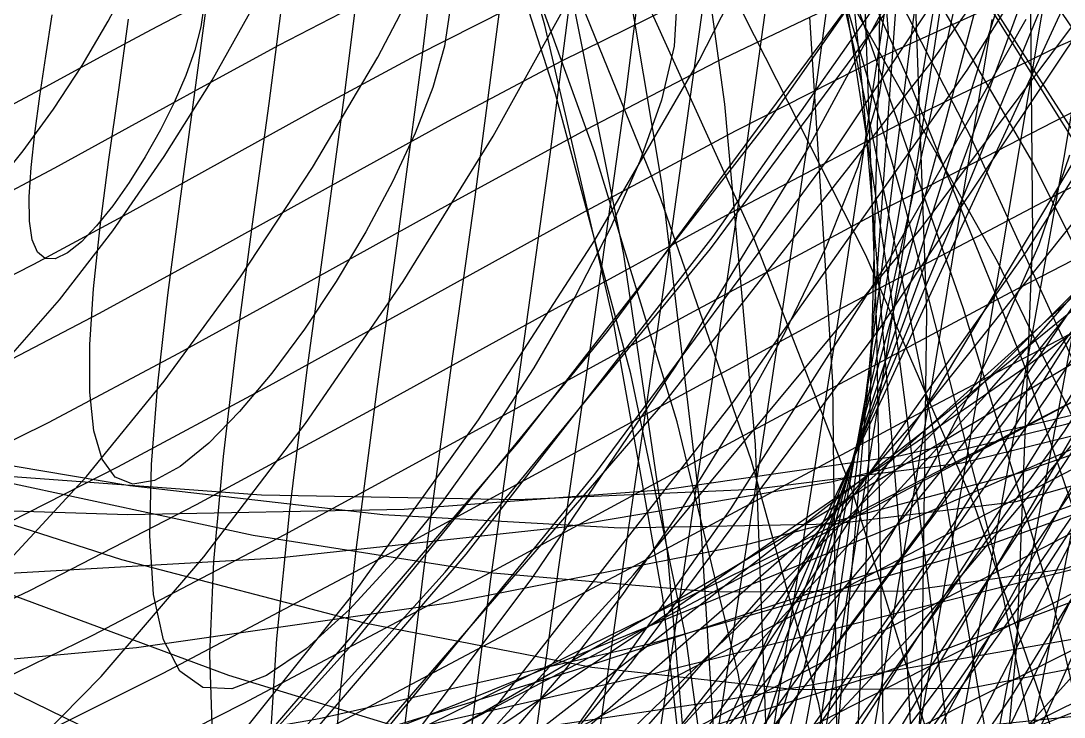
# Model space of a CAD drawing. Header units: metres. Extents: x 6 to 209, y 2 to 206.
# Drawn here: x 106.15 to 125.48, y 91.41 to 104.3 of the extents above; entities that cross this region are included whole.
import ezdxf

# ---------------------------------------------------------------- set-up
doc = ezdxf.new("R2010")
doc.units = ezdxf.units.M

msp = doc.modelspace()

# ---------------------------------------------------------------- linework, layer by layer
for points in [[(78.5652, 108.1261), (79.3989, 99.3213), (80.6481, 90.6566), (82.277, 82.4402), (84.2469, 74.9662), (86.5175, 68.5035), (89.0478, 63.2869), (91.7975, 59.5082), (94.7282, 57.3095), (97.8037, 56.778), (100.9914, 57.943), (104.2625, 60.7747), (107.5924, 65.1849), (110.9609, 71.0302), (114.3518, 78.1169), (117.7532, 86.2078), (121.1565, 95.0303), (124.5558, 104.2861), (127.9473, 113.6615)], [(72.1762, 111.861), (75.0345, 103.9437), (78.4549, 95.8392), (82.308, 87.8313), (86.4587, 80.2047), (90.7714, 73.2347), (95.1141, 67.1776), (99.363, 62.2614), (103.4071, 58.6779), (107.1513, 56.5756), (110.5194, 56.0543), (113.4566, 57.1617), (115.9307, 59.891), (117.9328, 64.1817), (119.4765, 69.9209), (120.5972, 76.947), (121.3499, 85.0556), (121.8065, 94.0062), (122.052, 103.5302), (122.1811, 113.3401)], [(73.1963, 113.1971), (74.8404, 104.1362), (76.9798, 94.9649), (79.5367, 86.0078), (82.4294, 77.5849), (85.5753, 69.9996), (88.8934, 63.5286), (92.3074, 58.4118), (95.7474, 54.8435), (99.1527, 52.9657), (102.473, 52.8629), (105.6695, 54.5589), (108.7161, 58.0159), (111.5993, 63.1355), (114.3179, 69.7623), (116.8825, 77.6887), (119.3136, 86.6627), (121.6407, 96.396), (123.8996, 106.5743)], [(71.7868, 112.8264), (74.0935, 104.1262), (76.9333, 95.266), (80.2002, 86.5582), (83.7835, 78.3134), (87.5722, 70.8292), (91.458, 64.3796), (95.3397, 59.2057), (99.126, 55.5067), (102.7384, 53.4326), (106.1139, 53.0794), (109.2061, 54.4847), (111.987, 57.6272), (114.4463, 62.4263), (116.5922, 68.7452), (118.4493, 76.3958), (120.0574, 85.1443), (121.4692, 94.7201), (122.7473, 104.8243)], [(76.2807, 112.884), (77.2298, 103.9204), (78.6319, 94.9083), (80.439, 86.1677), (82.5993, 78.0105), (85.0595, 70.7301), (87.7659, 64.5903), (90.6666, 59.8168), (93.7126, 56.588), (96.8594, 55.0297), (100.0678, 55.2098), (103.3049, 57.1359), (106.5448, 60.7553), (109.7682, 65.9561), (112.963, 72.5716), (116.1233, 80.3856), (119.2491, 89.1402), (122.3451, 98.5446), (125.4198, 108.2851)], [(75.1361, 108.622), (76.6764, 99.4732), (78.6603, 90.4065), (81.0228, 81.7443), (83.6961, 73.7972), (86.6128, 66.8527), (89.7069, 61.165), (92.9167, 56.9459), (96.1863, 54.3575), (99.467, 53.5059), (102.7187, 54.4375), (105.9109, 57.1375), (109.0223, 61.5299), (112.0419, 67.48), (114.9676, 74.7994), (117.806, 83.2522), (120.571, 92.5632), (123.2823, 102.4272), (125.9638, 112.5201)], [(90.457, 112.1446), (89.2762, 103.9016), (88.2634, 95.9811), (87.5354, 88.6064), (87.1965, 81.9825), (87.335, 76.2894), (88.0189, 71.676), (89.2929, 68.2555), (91.1766, 66.1021), (93.6628, 65.248), (96.7175, 65.6837), (100.2808, 67.3578), (104.2682, 70.1799), (108.5738, 74.0236), (113.0734, 78.7313), (117.6288, 84.1204), (122.0925, 89.9894), (126.3129, 96.1253), (130.1395, 102.3114), (133.4286, 108.3348)], [(154.1801, 48.7767), (148.2046, 42.2648), (142.3814, 36.6945), (136.8891, 32.2865), (131.8863, 29.2278), (127.5054, 27.6645), (123.8491, 27.6962), (120.9863, 29.3722), (118.9509, 32.689), (117.7405, 37.5901), (117.3174, 43.967), (117.6104, 51.6629), (118.5181, 60.4772), (119.9131, 70.172), (121.6475, 80.4798), (123.5591, 91.1125), (125.4774, 101.7704), (127.2312, 112.1527)], [(74.0183, 111.8718), (69.0396, 103.9035), (64.8927, 96.28), (61.754, 89.252), (59.7738, 83.0427), (59.071, 77.8395), (59.7286, 73.7879), (61.7897, 70.9865), (65.2556, 69.484), (70.0851, 69.2774), (76.1951, 70.313), (83.4625, 72.4883), (91.7281, 75.6565), (100.801, 79.6321), (110.4645, 84.1977), (120.4828, 89.1132), (130.6086, 94.1239), (140.5905, 98.9712), (150.1812, 103.4018), (159.1453, 107.1777)], [(74.1197, 110.5187), (77.3609, 103.6914), (81.1808, 96.6766), (85.4341, 89.7174), (89.9687, 83.0601), (94.6309, 76.9446), (99.2708, 71.5965), (103.7476, 67.2189), (107.9343, 63.9849), (111.7217, 62.0318), (115.0223, 61.4557), (117.7727, 62.3083), (119.9354, 64.5946), (121.4999, 68.2729), (122.482, 73.2554), (122.9231, 79.4117), (122.8876, 86.5727), (122.4605, 94.5363), (121.7431, 103.0743), (120.8489, 111.9399)], [(80.5652, 111.9426), (80.8629, 103.4777), (81.5719, 95.0277), (82.6719, 86.8929), (84.1388, 79.3631), (85.9458, 72.708), (88.0639, 67.167), (90.4626, 62.9412), (93.1109, 60.186), (95.9776, 59.0054), (99.0322, 59.4482), (102.2456, 61.5066), (105.5899, 65.1158), (109.0392, 70.1566), (112.5696, 76.4594), (116.1591, 83.81), (119.7877, 91.9571), (123.4371, 100.6213), (127.0904, 109.5047)], [(84.0317, 111.5517), (82.6018, 103.4831), (81.4389, 95.8685), (80.6622, 88.9183), (80.3754, 82.8207), (80.6617, 77.7362), (81.5811, 73.792), (83.1667, 71.078), (85.4239, 69.6442), (88.3286, 69.499), (91.8287, 70.6097), (95.8445, 72.9036), (100.2717, 76.271), (104.9845, 80.5693), (109.8402, 85.6283), (114.6832, 91.2562), (119.3513, 97.2469), (123.6806, 103.3867), (127.512, 109.4627)], [(81.407, 111.3621), (79.6329, 103.2642), (78.2038, 95.7034), (77.2463, 88.8827), (76.8676, 82.9805), (77.1516, 78.1453), (78.1545, 74.4908), (79.9031, 72.0923), (82.3928, 70.9847), (85.5875, 71.1617), (89.4205, 72.5763), (93.7962, 75.143), (98.5935, 78.741), (103.6697, 83.2189), (108.8651, 88.4001), (114.0091, 94.0894), (118.9253, 100.0799), (123.4384, 106.1604)], [(77.0688, 109.0764), (80.5035, 103.4838), (84.5204, 97.7292), (88.9667, 92.0091), (93.6812, 86.5239), (98.5004, 81.471), (103.2637, 77.037), (107.8196, 73.3919), (112.0302, 70.6826), (115.7765, 69.0274), (118.962, 68.5124), (121.5156, 69.1875), (123.3943, 71.0649), (124.5838, 74.1184), (125.0986, 78.2839), (124.9813, 83.4618), (124.3001, 89.5195), (123.1461, 96.2965), (121.6295, 103.6091), (119.8746, 111.2567)], [(80.6159, 111.1696), (78.25, 102.0024), (76.3027, 93.4399), (74.9262, 85.7079), (74.2499, 79.0048), (74.3745, 73.4957), (75.368, 69.3066), (77.2631, 66.5211), (80.0548, 65.178), (83.7007, 65.2701), (88.1217, 66.7453), (93.2048, 69.5089), (98.8062, 73.4272), (104.7567, 78.3325), (110.8671, 84.0298), (116.935, 90.3033), (122.7516, 96.9244), (128.1095, 103.6599), (132.8095, 110.2803)], [(73.188, 108.6633), (75.4413, 99.617), (78.1641, 90.5934), (81.2618, 81.9128), (84.6369, 73.8867), (88.1932, 66.8064), (91.8384, 60.9329), (95.4874, 56.4874), (99.0647, 53.6433), (102.5072, 52.5205), (105.7651, 53.1802), (108.8039, 55.6232), (111.6043, 59.7897), (114.1626, 65.5605), (116.4897, 72.7622), (118.6102, 81.1719), (120.5604, 90.5257), (122.3859, 100.5275), (124.1395, 110.8588)], [(88.123, 110.6395), (86.8485, 102.1046), (85.795, 93.9781), (85.0832, 86.4878), (84.82, 79.8404), (85.0932, 74.2147), (85.9684, 69.7557), (87.4857, 66.57), (89.6576, 64.7223), (92.4681, 64.2339), (95.8728, 65.082), (99.7999, 67.2009), (104.1523, 70.4849), (108.8108, 74.7922), (113.6381, 79.9498), (118.483, 85.7603), (123.1862, 92.0091), (127.5854, 98.4713), (131.5211, 104.9205)], [(79.2293, 107.0784), (76.4344, 97.125), (74.1881, 87.9176), (72.6592, 79.6941), (71.9878, 72.6601), (72.2794, 66.9829), (73.6005, 62.7861), (75.9755, 60.1457), (79.3856, 59.0885), (83.7688, 59.5913), (89.0214, 61.5829), (95.0019, 64.9464), (101.5349, 69.5244), (108.4179, 75.1246), (115.4275, 81.5269), (122.3277, 88.4915), (128.8779, 95.7674), (134.8415, 103.1014), (139.9944, 110.247)], [(82.5297, 110.2223), (81.0661, 102.4307), (79.9151, 95.1547), (79.1925, 88.5926), (78.9966, 82.9191), (79.4041, 78.28), (80.4669, 74.7871), (82.2094, 72.515), (84.6274, 71.4986), (87.6876, 71.7327), (91.3282, 73.1721), (95.4609, 75.7336), (99.9736, 79.2994), (104.7341, 83.7216), (109.5943, 88.8271), (114.3957, 94.4243), (118.9745, 100.31), (123.1675, 106.2763)], [(93.7158, 110.2251), (92.8205, 103.409), (92.0622, 96.872), (91.5347, 90.7987), (91.3217, 85.3574), (91.4933, 80.6956), (92.103, 76.9342), (93.1857, 74.1643), (94.7554, 72.4443), (96.8047, 71.7979), (99.3049, 72.2141), (102.2059, 73.6476), (105.4387, 76.0209), (108.917, 79.2275), (112.54, 83.1354), (116.1963, 87.5926), (119.7675, 92.4321), (123.1322, 97.4782), (126.1703, 102.5527), (128.7677, 107.4812)], [(153.9663, 62.4371), (148.6979, 58.0851), (142.9597, 53.8273), (136.9584, 49.8085), (130.9051, 46.1722), (125.0075, 43.0555), (119.463, 40.5842), (114.4517, 38.8684), (110.1299, 37.9981), (106.625, 38.0399), (104.0313, 39.0344), (102.4066, 40.9945), (101.7708, 43.9044), (102.1053, 47.7198), (103.3542, 52.3688), (105.4263, 57.7544), (108.1992, 63.7569), (111.5238, 70.2375), (115.23, 77.043), (119.1333, 84.0104), (123.0418, 90.9716), (126.7633, 97.7593), (130.1129, 104.2118), (132.9196, 110.178)], [(154.6307, 35.4095), (147.7194, 28.7133), (141.146, 23.2763), (135.1047, 19.3238), (129.761, 17.0366), (125.2464, 16.5445), (121.6538, 17.9205), (119.0353, 21.1783), (117.4004, 26.271), (116.7167, 33.092), (116.9116, 41.4783), (117.8756, 51.2151), (119.4671, 62.0432), (121.5186, 73.6669), (123.843, 85.7638), (126.2418, 97.9956), (128.5128, 110.0191)], [(91.1139, 108.8332), (90.0593, 101.0309), (89.2023, 93.6139), (88.65, 86.7907), (88.4963, 80.7498), (88.8186, 75.6532), (89.6736, 71.6319), (91.0955, 68.781), (93.0939, 67.1571), (95.6528, 66.7769), (98.7313, 67.6167), (102.264, 69.6135), (106.1635, 72.6681), (110.3226, 76.6485), (114.6188, 81.3946), (118.9176, 86.7248), (123.0775, 92.4418), (126.9549, 98.34), (130.4093, 104.2129), (133.3081, 109.8603)], [(79.7871, 105.8013), (78.0786, 97.7707), (76.8259, 90.4371), (76.1496, 83.9932), (76.1465, 78.6025), (76.8861, 74.3939), (78.4071, 71.4583), (80.716, 69.8454), (83.7858, 69.5626), (87.557, 70.5752), (91.9391, 72.808), (96.8135, 76.1484), (102.0374, 80.4507), (107.4486, 85.5415), (112.8713, 91.2258), (118.1217, 97.2945), (123.0151, 103.5315), (127.372, 109.7213)], [(77.2201, 108.0552), (81.5006, 103.6949), (85.8605, 99.1412), (90.2171, 94.5778), (94.4878, 90.189), (98.5929, 86.1526), (102.4577, 82.6341), (106.014, 79.7798), (109.2025, 77.7122), (111.974, 76.5248), (114.2905, 76.2791), (116.126, 77.0018), (117.4671, 78.6841), (118.3127, 81.2813), (118.6735, 84.7149), (118.5717, 88.8748), (118.0395, 93.6229), (117.1175, 98.7985), (115.8536, 104.2234), (114.3007, 109.7084)], [(86.3586, 105.5991), (85.1662, 97.2746), (84.2808, 89.5109), (83.8165, 82.5234), (83.8694, 76.5018), (84.5146, 71.6038), (85.8018, 67.9502), (87.754, 65.6208), (90.365, 64.6525), (93.5999, 65.0379), (97.3954, 66.726), (101.6618, 69.6246), (106.2857, 73.6036), (111.1335, 78.5001), (116.0564, 84.124), (120.8948, 90.265), (125.4845, 96.7004), (129.6619, 103.2029), (133.2702, 109.5484)], [(151.9575, 91.5094), (149.6842, 87.0127), (146.9638, 82.3311), (143.9016, 77.6228), (140.6095, 73.0516), (137.2024, 68.781), (133.7937, 64.9685), (130.4918, 61.7601), (127.3958, 59.2845), (124.5926, 57.6489), (122.1536, 56.935), (120.1325, 57.1954), (118.5637, 58.4516), (117.461, 60.693), (116.8179, 63.8772), (116.6077, 67.9302), (116.7854, 72.7496), (117.2888, 78.2071), (118.0422, 84.153), (118.9588, 90.4209), (119.9444, 96.8333), (120.9017, 103.2072), (121.7338, 109.3605)], [(72.9883, 108.2695), (75.8778, 99.7881), (79.2579, 91.2792), (83.0071, 83.044), (87.0008, 75.3776), (91.1163, 68.559), (95.2361, 62.8409), (99.2525, 58.4409), (103.071, 55.5336), (106.6128, 54.2443), (109.8177, 54.6443), (112.6453, 56.7485), (115.076, 60.5147), (117.111, 65.8444), (118.7715, 72.5865), (120.0969, 80.5425), (121.1432, 89.4726), (121.9795, 99.1046), (122.6848, 109.1427)], [(80.4069, 107.4853), (84.5802, 101.7149), (88.7526, 95.9298), (92.8601, 90.3491), (96.8411, 85.1847), (100.6367, 80.6341), (104.1931, 76.8728), (107.4622, 74.0482), (110.4027, 72.2741), (112.9806, 71.6266), (115.1705, 72.1411), (116.955, 73.8111), (118.3251, 76.5881), (119.2804, 80.3831), (119.8277, 85.07), (119.9813, 90.4896), (119.7616, 96.4553), (119.1943, 102.7594), (118.3093, 109.181)], [(85.999, 109.2111), (84.6871, 100.7934), (83.6429, 92.8548), (82.9859, 85.6162), (82.8195, 79.2754), (83.2271, 74.0007), (84.2679, 69.9251), (85.9746, 67.1425), (88.3514, 65.7045), (91.3732, 65.619), (94.9863, 66.8504), (99.1094, 69.3212), (103.6365, 72.9147), (108.4399, 77.48), (113.3747, 82.8369), (118.2836, 88.7829), (123.0025, 95.1002), (127.366, 101.5637), (131.2132, 107.9489)], [(152.8411, 59.9584), (147.2462, 55.3995), (141.3083, 51.0265), (135.2378, 46.993), (129.2445, 43.4477), (123.5301, 40.5294), (118.281, 38.3614), (113.6622, 37.0473), (109.8111, 36.6671), (106.8335, 37.2741), (104.7997, 38.8927), (103.7426, 41.517), (103.6566, 45.1109), (104.4984, 49.6085), (106.1889, 54.9166), (108.6167, 60.9165), (111.6418, 67.4686), (115.1017, 74.416), (118.8176, 81.5899), (122.6008, 88.8143), (126.2603, 95.9124), (129.6097, 102.7114), (132.4748, 109.0483)], [(153.2074, 73.2972), (149.0757, 67.5056), (144.7549, 62.028), (140.3912, 57.0647), (136.1253, 52.8031), (132.0882, 49.4119), (128.396, 47.0342), (125.1464, 45.7823), (122.4152, 45.7337), (120.2543, 46.9278), (118.6895, 49.3639), (117.7204, 53.0011), (117.321, 57.7593), (117.4405, 63.5211), (118.0061, 70.1357), (118.9259, 77.4239), (120.0928, 85.1835), (121.389, 93.1962), (122.6907, 101.2348), (123.8731, 109.0705)], [(87.8779, 108.9914), (84.4568, 103.4604), (81.5503, 98.11), (79.2796, 93.1192), (77.7507, 88.6497), (77.0499, 84.8407), (77.2406, 81.8041), (78.3611, 79.6201), (80.4221, 78.3351), (83.4066, 77.9601), (87.2691, 78.4702), (91.9375, 79.8059), (97.3141, 81.8757), (103.2795, 84.5593), (109.6951, 87.7123), (116.4081, 91.172), (123.2558, 94.7631), (130.0708, 98.3045), (136.6864, 101.6165), (142.9418, 104.5273)], [(83.4206, 105.2764), (87.1572, 101.3945), (91.39, 97.4861), (95.9618, 93.6823), (100.7082, 90.1156), (105.4633, 86.9152), (110.0652, 84.2026), (114.3622, 82.0872), (118.2178, 80.6623), (121.5154, 80.0015), (124.1621, 80.1565), (126.0918, 81.1544), (127.2676, 82.9971), (127.6822, 85.6607), (127.3584, 89.0963), (126.3476, 93.231), (124.7277, 97.9706), (122.5999, 103.2022), (120.0849, 108.7982)], [(97.3827, 108.4685), (96.8268, 103.912), (96.3623, 99.5545), (96.0502, 95.5184), (95.9448, 91.9151), (96.0911, 88.8409), (96.523, 86.3743), (97.2618, 84.5732), (98.3156, 83.4736), (99.6779, 83.0882), (101.3285, 83.4068), (103.2337, 84.3964), (105.3472, 86.0029), (107.6121, 88.1532), (109.9623, 90.7582), (112.3253, 93.7156), (114.6242, 96.9144), (116.7809, 100.2381), (118.7185, 103.5694), (120.3645, 106.7942)], [(82.0011, 108.3662), (77.2686, 103.326), (73.4225, 98.6537), (70.6255, 94.4303), (69.0023, 90.725), (68.6348, 87.594), (69.5595, 85.0784), (71.765, 83.2039), (75.1931, 81.9799), (79.7397, 81.3999), (85.2589, 81.442), (91.5675, 82.0701), (98.4517, 83.2353), (105.6741, 84.8778), (112.9823, 86.9295), (120.1177, 89.316), (126.8246, 91.9598), (132.8593, 94.7826), (137.9985, 97.7081), (142.048, 100.6647), (144.8489, 103.5876), (146.2839, 106.4209)], [(80.1033, 108.4033), (78.0833, 99.8329), (76.5023, 91.9155), (75.4956, 84.8596), (75.1755, 78.8454), (75.6259, 74.019), (76.8995, 70.4882), (79.0147, 68.3187), (81.955, 67.533), (85.6688, 68.1094), (90.0709, 69.9837), (95.0452, 73.052), (100.4484, 77.174), (106.115, 82.1792), (111.8627, 87.8725), (117.4992, 94.0415), (122.8282, 100.4642), (127.6573, 106.9165)], [(81.1619, 108.4514), (79.6133, 100.6941), (78.4368, 93.5297), (77.7482, 87.1502), (77.6434, 81.7219), (78.1944, 77.3797), (79.446, 74.2234), (81.414, 72.3143), (84.0839, 71.6734), (87.4108, 72.2813), (91.3212, 74.0791), (95.7142, 76.9712), (100.466, 80.8282), (105.4328, 85.4926), (110.4568, 90.7838), (115.3707, 96.5053), (120.0042, 102.4512), (124.1897, 108.4137)], [(83.6609, 108.1589), (79.9889, 102.0518), (76.9398, 96.2125), (74.6446, 90.8341), (73.215, 86.0885), (72.7399, 82.1208), (73.2813, 79.0437), (74.8717, 76.9339), (77.513, 75.8298), (81.1749, 75.73), (85.7964, 76.5937), (91.2866, 78.3425), (97.5272, 80.8635), (104.3765, 84.0137), (111.6733, 87.6253), (119.2419, 91.5122), (126.8975, 95.4772), (134.4523, 99.3192), (141.7209, 102.8411), (148.5268, 105.8573)], [(76.0942, 107.9164), (80.4585, 103.9444), (84.9377, 99.7303), (89.4423, 95.4488), (93.8819, 91.2772), (98.1686, 87.3887), (102.2191, 83.9464), (105.9571, 81.097), (109.3154, 78.9654), (112.2375, 77.6503), (114.6793, 77.2201), (116.61, 77.7107), (118.0125, 79.1238), (118.8836, 81.4265), (119.2337, 84.5526), (119.0862, 88.4047), (118.4757, 92.8575), (117.4473, 97.762), (116.0541, 102.951), (114.3556, 108.2447)], [(78.2794, 108.0597), (82.5061, 103.2724), (86.7815, 98.3445), (91.0293, 93.4702), (95.1741, 88.8418), (99.1436, 84.6432), (102.8704, 81.0425), (106.2938, 78.1868), (109.3612, 76.1956), (112.0294, 75.1576), (114.2655, 75.1264), (116.0473, 76.1191), (117.3638, 78.1152), (118.2151, 81.0569), (118.6116, 84.8518), (118.5736, 89.3752), (118.1302, 94.4749), (117.3175, 99.9763), (116.1779, 105.6885)], [(79.3269, 107.8882), (83.5217, 102.6302), (87.7386, 97.2905), (91.9075, 92.0751), (95.9596, 87.1858), (99.8297, 82.8129), (103.4571, 79.1284), (106.7879, 76.2795), (109.7752, 74.3833), (112.3809, 73.5226), (114.5763, 73.7427), (116.342, 75.0496), (117.6686, 77.4095), (118.5563, 80.7503), (119.0144, 84.9634), (119.0606, 89.9079), (118.7199, 95.4154), (118.0239, 101.2956), (117.0088, 107.3433)], [(82.5074, 106.913), (81.1938, 99.2202), (80.2294, 92.1155), (79.7236, 85.7919), (79.7673, 80.4172), (80.4285, 76.1277), (81.7499, 73.0246), (83.7462, 71.1701), (86.4036, 70.5863), (89.6791, 71.2544), (93.5024, 73.1158), (97.7772, 76.0744), (102.3849, 80.0003), (107.1881, 84.7347), (112.0352, 90.0955), (116.766, 95.884), (121.217, 101.8922), (125.227, 107.9096)], [(84.1303, 108.0172), (82.816, 99.9513), (81.8103, 92.421), (81.2278, 85.6339), (81.1658, 79.773), (81.7005, 74.9909), (82.8828, 71.405), (84.7367, 69.0935), (87.2575, 68.093), (90.4114, 68.398), (94.1362, 69.9611), (98.3432, 72.695), (102.9199, 76.476), (107.7335, 81.1485), (112.6355, 86.5308), (117.4669, 92.4214), (122.0634, 98.6067), (126.2611, 104.868)], [(84.0233, 104.3404), (88.0523, 96.9103), (92.0369, 89.7298), (95.9362, 83.0575), (99.7113, 77.134), (103.325, 72.1741), (106.7432, 68.3581), (109.9341, 65.8262), (112.8697, 64.6729), (115.5247, 64.9439), (117.8779, 66.6341), (119.9114, 69.6879), (121.6106, 74.001), (122.9649, 79.424), (123.9668, 85.7677), (124.6119, 92.8096), (124.8992, 100.3019), (124.8303, 107.9802)], [(151.7667, 56.8517), (145.8479, 52.0907), (139.7136, 47.6234), (133.5773, 43.6117), (127.6469, 40.2083), (122.117, 37.5516), (117.1627, 35.7606), (112.9329, 34.93), (109.5459, 35.1273), (107.0853, 36.3897), (105.5972, 38.7222), (105.0893, 42.0979), (105.5308, 46.4575), (106.8539, 51.7115), (108.9569, 57.7427), (111.7082, 64.4099), (114.9513, 71.5518), (118.5113, 78.993), (122.2011, 86.5483), (125.8289, 94.0299), (129.2057, 101.2522), (132.1519, 108.0384)], [(152.9824, 55.3652), (147.5482, 49.1204), (142.1891, 43.6635), (137.0724, 39.2072), (132.349, 35.9353), (128.148, 33.9961), (124.5725, 33.4971), (121.6961, 34.5002), (119.561, 37.0195), (118.1765, 41.02), (117.5196, 46.4185), (117.5361, 53.0858), (118.1432, 60.8507), (119.233, 69.5054), (120.6775, 78.8121), (122.333, 88.5111), (124.0468, 98.329), (125.6631, 107.988)], [(74.4389, 107.5594), (77.8148, 100.0302), (81.6946, 92.4418), (85.9363, 85.0609), (90.3941, 78.1516), (94.9237, 71.9656), (99.387, 66.7335), (103.6571, 62.6565), (107.6226, 59.8991), (111.1907, 58.5834), (114.2905, 58.7843), (116.8749, 60.5272), (118.9219, 63.7862), (120.4342, 68.4854), (121.4394, 74.5011), (121.9875, 81.6659), (122.1487, 89.7743), (122.0101, 98.5895), (121.6719, 107.8518)], [(80.2989, 107.7567), (83.7617, 103.3785), (87.7999, 98.8831), (92.2604, 94.4206), (96.9806, 90.1451), (101.7939, 86.2094), (106.5359, 82.7592), (111.0502, 79.9282), (115.1933, 77.8333), (118.8402, 76.5702), (121.8879, 76.21), (124.2594, 76.7966), (125.9059, 78.3447), (126.808, 80.8394), (126.9764, 84.2363), (126.4507, 88.4627), (125.2979, 93.4199), (123.6095, 98.9865), (121.4977, 105.0221)], [(74.8444, 107.663), (79.3255, 104.0517), (83.9635, 100.152), (88.6608, 96.131), (93.3187, 92.16), (97.8397, 88.4085), (102.131, 85.0382), (106.1065, 82.1965), (109.6897, 80.0113), (112.8157, 78.5864), (115.4329, 77.997), (117.5041, 78.2876), (119.0076, 79.4697), (119.9371, 81.5211), (120.3019, 84.387), (120.1256, 87.9812), (119.4454, 92.1896), (118.3101, 96.8737), (116.7786, 101.8753), (114.917, 107.0228)], [(80.3481, 105.9342), (84.1227, 100.8688), (88.4016, 95.7473), (93.026, 90.7457), (97.8307, 86.0406), (102.6508, 81.8034), (107.3264, 78.1937), (111.709, 75.3541), (115.6664, 73.405), (119.0866, 72.4399), (121.8824, 72.5223), (123.9933, 73.6829), (125.388, 75.9189), (126.0646, 79.1933), (126.0504, 83.4361), (125.4007, 88.5468), (124.1958, 94.397), (122.5382, 100.8352), (120.5481, 107.6912)], [(94.6298, 107.5654), (93.876, 101.4993), (93.2739, 95.7455), (92.9044, 90.4655), (92.8383, 85.8045), (93.1332, 81.8868), (93.8311, 78.8116), (94.9564, 76.6504), (96.5149, 75.444), (98.4929, 75.2024), (100.8579, 75.9041), (103.559, 77.4974), (106.5286, 79.9028), (109.6849, 83.0157), (112.9345, 86.7104), (116.1753, 90.8449), (119.3007, 95.266), (122.2027, 99.8145), (124.7762, 104.3315)], [(80.6942, 107.3826), (76.6217, 103.1935), (73.4884, 99.3393), (71.4246, 95.8804), (70.5221, 92.8674), (70.8308, 90.3403), (72.3566, 88.3273), (75.0609, 86.8446), (78.8617, 85.8958), (83.6366, 85.4728), (89.2267, 85.5556), (95.4419, 86.1139), (102.0678, 87.1083), (108.8732, 88.4915), (115.6179, 90.2104), (122.0614, 92.208), (127.9715, 94.4253), (133.1321, 96.8032), (137.3517, 99.285), (140.4693, 101.8176), (142.3611, 104.3534)], [(77.1105, 106.7204), (80.7807, 100.3873), (84.9592, 93.9856), (89.4914, 87.7385), (94.218, 81.8683), (98.9803, 76.5891), (103.6263, 72.0986), (108.0152, 68.5718), (112.0227, 66.1538), (115.5448, 64.9554), (118.5013, 65.0485), (120.8383, 66.4636), (122.5294, 69.1886), (123.5765, 73.1687), (124.0087, 78.3085), (123.8813, 84.4745), (123.2725, 91.5002), (122.2806, 99.191), (121.0196, 107.3309)], [(151.9083, 61.7875), (146.6052, 57.7975), (140.7689, 53.8872), (134.6104, 50.1863), (128.3479, 46.8245), (122.1989, 43.9272), (116.3724, 41.6106), (111.0621, 39.9777), (106.4388, 39.1148), (102.6453, 39.0873), (99.791, 39.9384), (97.9484, 41.6859), (97.1508, 44.3221), (97.3914, 47.8134), (98.6235, 52.1008), (100.763, 57.1016), (103.6913, 62.7116), (107.2599, 68.8085), (111.2963, 75.2553), (115.6101, 81.9043), (120.0005, 88.6022), (124.2638, 95.1943), (128.2006, 101.5293), (131.624, 107.4643)], [(79.0254, 107.0493), (75.1378, 100.3842), (71.9932, 94.0863), (69.7308, 88.3616), (68.4671, 83.3901), (68.2914, 79.3202), (69.2619, 76.263), (71.4035, 74.2889), (74.7061, 73.4254), (79.1243, 73.6561), (84.5785, 74.9217), (90.9569, 77.1227), (98.1185, 80.123), (105.8975, 83.7551), (114.1086, 87.827), (122.552, 92.129), (131.0203, 96.4417), (139.305, 100.5449), (147.2026, 104.2254), (154.5215, 107.2854)], [(71.9542, 58.9274), (76.0682, 63.1903), (81.3642, 67.761), (87.6416, 72.5768), (94.6644, 77.5701), (102.1702, 82.6699), (109.8788, 87.804), (117.5033, 92.8998), (124.7595, 97.8867), (131.3765, 102.6971), (137.1064, 107.2679)], [(73.4195, 107.288), (78.0482, 104.0249), (82.8833, 100.4289), (87.8189, 96.6599), (92.7461, 92.8842), (97.5572, 89.2683), (102.1478, 85.9729), (106.4208, 83.1466), (110.2888, 80.9207), (113.6767, 79.404), (116.5235, 78.6786), (118.7846, 78.7973), (120.4321, 79.7807), (121.4554, 81.617), (121.8615, 84.2617), (121.6741, 87.6392), (120.9321, 91.6453), (119.6882, 96.1507), (118.0069, 101.0056), (115.9616, 106.0449)], [(82.8892, 107.2466), (83.0924, 99.1278), (83.6841, 91.1971), (84.6543, 83.7364), (85.9896, 77.0116), (87.673, 71.2633), (89.6846, 66.6979), (92.0019, 63.4804), (94.6, 61.7286), (97.4526, 61.5086), (100.5317, 62.8328), (103.8087, 65.6589), (107.254, 69.8916), (110.8382, 75.3859), (114.5316, 81.9518), (118.305, 89.3615), (122.1295, 97.3571), (125.9767, 105.6596)], [(88.6339, 107.1478), (87.4804, 98.854), (86.5831, 91.0429), (86.0556, 83.9327), (85.9959, 77.7183), (86.4826, 72.5649), (87.5709, 68.6024), (89.2908, 65.9217), (91.6446, 64.5717), (94.6069, 64.5577), (98.1248, 65.8421), (102.1193, 68.346), (106.4878, 71.9518), (111.1074, 76.5083), (115.839, 81.8359), (120.5318, 87.7332), (125.0292, 93.9843), (129.1732, 100.3664), (132.8112, 106.6578)], [(97.0369, 107.118), (94.8922, 103.6394), (93.0379, 100.238), (91.5499, 97.0285), (90.4956, 94.1164), (89.9316, 91.5941), (89.9009, 89.5378), (90.4319, 88.0048), (91.5366, 87.0314), (93.2103, 86.632), (95.4309, 86.7984), (98.1597, 87.5006), (101.3425, 88.6874), (104.9107, 90.2889), (108.7836, 92.2191), (112.8709, 94.3788), (117.0751, 96.6599), (121.2949, 98.949), (125.4283, 101.1319), (129.3756, 103.0981), (133.0427, 104.7445)], [(126.5136, 76.6092), (124.2547, 74.3513), (122.1328, 72.6035), (120.2074, 71.4408), (118.5274, 70.9204), (117.1295, 71.0796), (116.0376, 71.9336), (115.2613, 73.4753), (114.7964, 75.6752), (114.625, 78.4821), (114.7167, 81.8243), (115.0293, 85.6127), (115.5115, 89.7425), (116.1043, 94.0977), (116.7438, 98.5543), (117.3638, 102.9844), (117.8986, 107.2608)], [(70.0435, 62.9697), (74.8792, 67.0473), (80.8561, 71.3358), (87.7557, 75.7847), (95.327, 80.3414), (103.2949, 84.9527), (111.3704, 89.5649), (119.2609, 94.1256), (126.6803, 98.5839), (133.3595, 102.8917), (139.0559, 107.0041)], [(79.8944, 107.1105), (76.4872, 103.6546), (74.0488, 100.4861), (72.6785, 97.6488), (72.4377, 95.1792), (73.3468, 93.1061), (75.3848, 91.4495), (78.4897, 90.2204), (82.5607, 89.4212), (87.4611, 89.0456), (93.0237, 89.0789), (99.056, 89.4992), (105.3473, 90.2781), (111.676, 91.3816), (117.8171, 92.7719), (123.5507, 94.4082), (128.6694, 96.2485), (132.9857, 98.2507), (136.3389, 100.3742), (138.6009, 102.5808), (139.6805, 104.8364)], [(78.6178, 104.3875), (76.265, 95.1374), (74.4753, 86.6804), (73.3971, 79.2344), (73.1498, 72.9843), (73.8192, 68.0763), (75.4536, 64.6133), (78.0619, 62.6519), (81.6124, 62.2011), (86.0336, 63.2223), (91.2163, 65.6317), (97.0171, 69.3031), (103.2635, 74.0731), (109.7591, 79.7471), (116.291, 86.1067), (122.6369, 92.9169), (128.5731, 99.9354), (133.8823, 106.9204)], [(74.4071, 55.2653), (77.7842, 59.5912), (82.3659, 64.3201), (87.9711, 69.3801), (94.3817, 74.6918), (101.3507, 80.1703), (108.6105, 85.7272), (115.8833, 91.2725), (122.8906, 96.7175), (129.3633, 101.9766), (135.0519, 106.9693)], [(83.0699, 106.6098), (86.4583, 103.2966), (90.4123, 99.9227), (94.783, 96.5966), (99.4106, 93.4306), (104.1304, 90.5361), (108.7781, 88.0204), (113.1962, 85.9826), (117.2387, 84.5097), (120.777, 83.674), (123.7036, 83.5301), (125.9362, 84.1128), (127.4202, 85.4358), (128.1302, 87.4908), (128.071, 90.248), (127.277, 93.6561), (125.8107, 97.6444), (123.7599, 102.125), (121.2346, 106.9948)], [(156.6023, 58.2607), (150.6679, 53.0727), (144.4297, 48.1277), (138.1067, 43.6021), (131.9148, 39.6648), (126.0587, 36.4709), (120.7251, 34.1566), (116.0761, 32.8335), (112.2441, 32.5849), (109.3269, 33.4625), (107.385, 35.4842), (106.4396, 38.6329), (106.4727, 42.8571), (107.4277, 48.0717), (109.2124, 54.161), (111.7025, 60.9819), (114.7467, 68.3685), (118.1726, 76.1374), (121.7934, 84.0932), (125.415, 92.0352), (128.8437, 99.7633), (131.8934, 107.0849)], [(71.7827, 106.7562), (76.5816, 103.8462), (81.646, 100.5603), (86.8602, 97.0515), (92.1047, 93.4813), (97.2595, 90.0136), (102.2076, 86.8081), (106.8388, 84.0148), (111.053, 81.7682), (114.7629, 80.1821), (117.8967, 79.3455), (120.4001, 79.319), (122.2376, 80.1325), (123.393, 81.7837), (123.87, 84.2381), (123.691, 87.4301), (122.8965, 91.2649), (121.5429, 95.6219), (119.7004, 100.3588), (117.4501, 105.3164)], [(81.5479, 106.7917), (85.696, 100.4766), (89.8239, 94.2238), (93.8745, 88.2659), (97.7931, 82.8255), (101.5279, 78.1067), (105.0314, 74.2882), (108.2613, 71.5168), (111.1811, 69.9016), (113.7605, 69.5106), (115.9765, 70.3677), (117.8125, 72.452), (119.2593, 75.6983), (120.314, 79.999), (120.9805, 85.2084), (121.2681, 91.1472), (121.1915, 97.6092), (120.7696, 104.3683)], [(98.5179, 106.645), (98.0951, 102.9773), (97.7638, 99.5107), (97.5718, 96.3418), (97.5604, 93.5568), (97.7627, 91.2285), (98.2024, 89.4143), (98.8927, 88.1544), (99.8357, 87.4705), (101.0218, 87.3654), (102.4304, 87.8233), (104.0305, 88.8104), (105.7812, 90.2765), (107.6338, 92.1569), (109.5329, 94.3748), (111.4186, 96.8442), (113.2288, 99.4732), (114.9008, 102.1671), (116.3743, 104.8316)], [(125.9095, 94.0847), (124.5157, 91.816), (123.011, 89.6088), (121.4482, 87.5418), (119.8797, 85.691), (118.3556, 84.1268), (116.9218, 82.9115), (115.6187, 82.0972), (114.4794, 81.7235), (113.5291, 81.8164), (112.784, 82.3869), (112.251, 83.4304), (111.9274, 84.927), (111.8015, 86.8418), (111.8528, 89.1258), (112.053, 91.7177), (112.3675, 94.5459), (112.7567, 97.5303), (113.1773, 100.5857), (113.5849, 103.6241), (113.9348, 106.5577)], [(126.5245, 64.7902), (123.9557, 63.0698), (121.6868, 62.1459), (119.7706, 62.0745), (118.2432, 62.8842), (117.1232, 64.5753), (116.4108, 67.1197), (116.0886, 70.4609), (116.1221, 74.5163), (116.4618, 79.1793), (117.0446, 84.3228), (117.7971, 89.8034), (118.6384, 95.4662), (119.4834, 101.1496), (120.2464, 106.6909)], [(84.3458, 104.4083), (83.159, 96.3766), (82.3212, 88.9635), (81.9421, 82.3726), (82.1123, 76.7803), (82.8998, 72.3305), (84.3468, 69.1293), (86.4674, 67.2422), (89.2468, 66.6919), (92.6411, 67.4581), (96.5785, 69.4782), (100.9613, 72.6503), (105.6689, 76.8366), (110.5621, 81.8689), (115.4875, 87.5542), (120.2828, 93.6823), (124.7824, 100.0329), (128.8234, 106.3834)], [(94.7272, 106.4216), (92.3862, 102.5148), (90.4032, 98.7382), (88.8618, 95.2181), (87.8346, 92.0689), (87.3811, 89.3891), (87.5449, 87.2577), (88.3523, 85.7318), (89.8107, 84.8443), (91.9082, 84.6029), (94.6135, 84.9901), (97.8767, 85.9638), (101.6307, 87.4594), (105.7928, 89.3915), (110.2675, 91.6579), (114.9493, 94.143), (119.7256, 96.7226), (124.481, 99.2681), (129.1, 101.6516), (133.4713, 103.7511), (137.491, 105.4544)], [(74.2551, 71.0394), (80.8541, 74.9231), (88.3017, 78.8879), (96.335, 82.8995), (104.6701, 86.9244), (113.0132, 90.9305), (121.0698, 94.8867), (128.5563, 98.7635), (135.209, 102.5329), (140.7943, 106.168)], [(99.6885, 106.2902), (98.2378, 103.881), (96.9862, 101.5258), (95.9854, 99.3041), (95.2812, 97.289), (94.912, 95.5444), (94.9073, 94.1233), (95.2863, 93.0655), (96.0574, 92.3961), (97.2171, 92.1253), (98.7505, 92.2475), (100.6313, 92.7418), (102.8225, 93.5729), (105.2773, 94.6923), (107.9407, 96.0404), (110.751, 97.5484), (113.6418, 99.1412), (116.5439, 100.74), (119.3876, 102.2657), (122.1049, 103.6411), (124.6314, 104.7947)], [(69.9189, 106.0068), (74.8977, 103.4716), (80.2113, 100.5199), (85.7343, 97.2978), (91.3351, 93.9616), (96.8802, 90.6717), (102.2384, 87.5867), (107.2847, 84.8575), (111.9042, 82.6213), (115.9956, 80.9968), (119.4741, 80.0792), (122.2739, 79.9367), (124.3498, 80.608), (125.6786, 82.1002), (126.259, 84.3886), (126.1116, 87.4172), (125.2773, 91.1006), (123.8157, 95.3266), (121.8029, 99.9603), (119.3281, 104.8485)], [(82.7578, 105.7551), (86.8624, 98.8794), (90.9319, 92.154), (94.917, 85.825), (98.7702, 80.1249), (102.4473, 75.2638), (105.907, 71.4223), (109.1128, 68.7448), (112.0322, 67.3344), (114.6384, 67.2488), (116.9093, 68.4986), (118.8286, 71.0465), (120.385, 74.8085), (121.5725, 79.6569), (122.3901, 85.4247), (122.841, 91.9113), (122.9328, 98.8898), (122.6765, 106.1149)], [(91.8998, 105.8833), (90.9883, 98.6553), (90.2956, 91.8607), (89.9177, 85.6894), (89.9371, 80.3104), (90.4193, 75.8661), (91.4099, 72.4676), (92.9327, 70.1915), (94.9882, 69.0775), (97.5531, 69.1274), (100.5809, 70.3055), (104.0032, 72.54), (107.7318, 75.7261), (111.6615, 79.7298), (115.6739, 84.3929), (119.6411, 89.5389), (123.4305, 94.9793), (126.909, 100.5201), (129.9485, 105.9692)], [(78.6254, 105.8895), (79.5047, 104.175), (81.2986, 102.5439), (83.9398, 101.0197), (87.3315, 99.6275), (91.3509, 98.3929), (95.8538, 97.3416), (100.679, 96.4983), (105.6547, 95.8862), (110.6041, 95.5262), (115.3518, 95.4359), (119.7302, 95.6295), (123.5851, 96.1165), (126.7811, 96.9019), (129.2068, 97.9856), (130.7784, 99.3621), (131.4428, 101.0208), (131.1793, 102.9457), (130.0006, 105.1158)], [(85.6774, 104.6271), (89.3155, 101.7406), (93.445, 98.8688), (97.9133, 96.1043), (102.5589, 93.5408), (107.2176, 91.2705), (111.7279, 89.3802), (115.9368, 87.9483), (119.7051, 87.0425), (122.912, 86.7166), (125.4599, 87.0087), (127.277, 87.9398), (128.3198, 89.5128), (128.5748, 91.7122), (128.0583, 94.5042), (126.8159, 97.8375), (124.9203, 101.6453), (122.469, 105.8467)], [(95.6683, 105.4448), (95.0606, 100.2092), (94.6097, 95.3002), (94.3832, 90.8546), (94.4387, 86.9931), (94.8218, 83.8167), (95.5634, 81.4035), (96.6791, 79.806), (98.1675, 79.05), (100.0108, 79.1338), (102.1747, 80.0285), (104.6096, 81.6795), (107.2521, 84.0088), (110.0273, 86.9175), (112.8511, 90.2903), (115.6333, 93.9989), (118.2808, 97.9071), (120.7007, 101.8756), (122.8039, 105.767)], [(155.1821, 64.3435), (150.2497, 60.1968), (144.719, 56.0674), (138.7923, 52.0907), (132.6812, 48.4038), (126.599, 45.1408), (120.7536, 42.4284), (115.3395, 40.3805), (110.5319, 39.095), (106.4799, 38.6494), (103.3017, 39.098), (101.0806, 40.47), (99.8625, 42.7674), (99.6541, 45.9654), (100.4232, 50.012), (102.1005, 54.8298), (104.5816, 60.318), (107.732, 66.3557), (111.3917, 72.8049), (115.3814, 79.5155), (119.5093, 86.3292), (123.5782, 93.085), (127.3933, 99.624), (130.7692, 105.7942)], [(153.3956, 83.3703), (150.1643, 78.0898), (146.5902, 72.8427), (142.8018, 67.813), (138.9291, 63.1827), (135.0992, 59.1246), (131.4317, 55.7964), (128.0345, 53.3348), (125.0003, 51.8506), (122.4034, 51.4245), (120.2972, 52.1038), (118.7127, 53.9004), (117.6578, 56.7902), (117.117, 60.7132), (117.0528, 65.5753), (117.407, 71.2512), (118.1038, 77.5884), (119.0524, 84.4119), (120.1512, 91.5303), (121.2918, 98.7417), (122.3633, 105.8405)], [(74.0983, 105.6332), (70.0473, 98.4538), (66.8685, 91.7519), (64.7082, 85.7436), (63.6853, 80.6144), (63.8871, 76.5129), (65.3658, 73.5457), (68.1358, 71.7739), (72.1726, 71.2111), (77.4131, 71.8233), (83.757, 73.5306), (91.0694, 76.2104), (99.185, 79.702), (107.9128, 83.8131), (117.0421, 88.327), (126.3492, 93.0108), (135.6042, 97.6245), (144.5782, 101.93), (153.0511, 105.7002)], [(68.5861, 80.2459), (75.6645, 82.4318), (83.5568, 84.5022), (92.0073, 86.4832), (100.7415, 88.4067), (109.4755, 90.308), (117.9259, 92.2235), (125.8196, 94.1891), (132.9034, 96.2373), (138.9521, 98.3956), (143.7769, 100.6842), (147.2317, 103.1147), (149.2174, 105.6887)], [(71.1654, 87.5153), (78.7137, 88.313), (86.8546, 88.9166), (95.3385, 89.3964), (103.9046, 89.8288), (112.29, 90.2923), (120.2385, 90.8644), (127.5094, 91.6175), (133.8856, 92.6159), (139.1807, 93.9126), (143.2455, 95.5462), (145.9728, 97.5393), (147.3004, 99.8967), (147.2136, 102.6044), (145.7449, 105.6293)], [(74.6906, 78.8687), (82.2653, 81.6227), (90.5031, 84.3299), (99.1291, 86.9991), (107.855, 89.642), (116.3895, 92.2725), (124.4483, 94.9046), (131.7642, 97.5513), (138.0961, 100.2233), (143.2377, 102.9272), (147.0242, 105.6647)], [(88.4368, 104.633), (85.7048, 99.7795), (83.5031, 95.1965), (81.9303, 91.0343), (81.0692, 87.4248), (80.983, 84.4766), (81.7132, 82.2714), (83.2777, 80.861), (85.6696, 80.2659), (88.8571, 80.4746), (92.7839, 81.4443), (97.3709, 83.1021), (102.5183, 85.3488), (108.1086, 88.0617), (114.01, 91.1002), (120.0807, 94.3101), (126.173, 97.5306), (132.1385, 100.5993), (137.8319, 103.3591), (143.1165, 105.6642)], [(82.5104, 105.6379), (85.0852, 103.771), (88.3627, 101.9316), (92.2206, 100.1645), (96.5175, 98.5173), (101.0979, 97.0385), (105.7978, 95.7763), (110.4506, 94.7765), (114.893, 94.081), (118.9704, 93.7265), (122.5427, 93.7429), (125.4892, 94.152), (127.7124, 94.9671), (129.142, 96.1916), (129.7368, 97.8195), (129.4863, 99.8343), (128.4111, 102.2105), (126.5616, 104.913)], [(83.7347, 105.7576), (86.6767, 103.6343), (90.2518, 101.5184), (94.3264, 99.4682), (98.7513, 97.5451), (103.367, 95.8113), (108.009, 94.3275), (112.5145, 93.1511), (116.7273, 92.3337), (120.5034, 91.9196), (123.7166, 91.9439), (126.2621, 92.4311), (128.0608, 93.3943), (129.0614, 94.8343), (129.2426, 96.7394), (128.6135, 99.0856), (127.213, 101.837), (125.1086, 104.9468)], [(91.8668, 105.6061), (89.3272, 101.2385), (87.2254, 97.065), (85.6524, 93.224), (84.6861, 89.839), (84.3885, 87.0139), (84.8026, 84.8298), (85.9515, 83.3419), (87.8362, 82.5781), (90.4361, 82.5376), (93.7084, 83.1913), (97.59, 84.4831), (101.9984, 86.3321), (106.8348, 88.6356), (111.9866, 91.2731), (117.3312, 94.1106), (122.7392, 97.0061), (128.0793, 99.8147), (133.2217, 102.3941), (138.0426, 104.6103)], [(99.7556, 105.3952), (99.4582, 102.6131), (99.2442, 100.0168), (99.1486, 97.6778), (99.2006, 95.6583), (99.4228, 94.0096), (99.8302, 92.7702), (100.4296, 91.9651), (101.2188, 91.6048), (102.1873, 91.6852), (103.3159, 92.1883), (104.578, 93.0825), (105.9399, 94.3245), (107.3625, 95.8607), (108.8022, 97.6289), (110.2128, 99.5615), (111.547, 101.5869), (112.7582, 103.6329), (113.8019, 105.6289)], [(125.5773, 101.8132), (125.0087, 100.1525), (124.21, 98.3307), (123.2164, 96.4063), (122.0679, 94.4434), (120.8079, 92.5094), (119.4816, 90.6724), (118.1342, 88.9992), (116.8097, 87.5526), (115.549, 86.3894), (114.3887, 85.558), (113.3596, 85.0968), (112.4859, 85.0326), (111.7844, 85.3797), (111.264, 86.1392), (110.9252, 87.2985), (110.7606, 88.8321), (110.7553, 90.7017), (110.8871, 92.858), (111.128, 95.2419), (111.4451, 97.7864), (111.8023, 100.419), (112.1611, 103.0638), (112.483, 105.6443)], [(126.9899, 83.0776), (124.9348, 80.5972), (122.9186, 78.459), (121.0029, 76.7469), (119.243, 75.5322), (117.6851, 74.8714), (116.3654, 74.8034), (115.3087, 75.3485), (114.5279, 76.5071), (114.0233, 78.2597), (113.7832, 80.5673), (113.7844, 83.3722), (113.9932, 86.6004), (114.367, 90.1634), (114.8557, 93.9614), (115.4046, 97.8865), (115.9558, 101.8261), (116.451, 105.6668)], [(154.7496, 42.0569), (148.2738, 35.3883), (142.0386, 29.8201), (136.2317, 25.5776), (131.0167, 22.847), (126.527, 21.7681), (122.8619, 22.429), (120.0833, 24.863), (118.2141, 29.046), (117.2378, 34.8973), (117.1001, 42.2816), (117.7113, 51.0133), (118.9502, 60.862), (120.6692, 71.5601), (122.7006, 82.8116), (124.8635, 94.3016), (126.9708, 105.7069)], [(69.6626, 84.0994), (77.0396, 85.6066), (85.1214, 86.9501), (93.6534, 88.1785), (102.3659, 89.3464), (110.9836, 90.5116), (119.2351, 91.7323), (126.8619, 93.0638), (133.6276, 94.5561), (139.3257, 96.2508), (143.7868, 98.179), (146.8838, 100.3595), (148.5366, 102.7967), (148.7143, 105.4802)], [(77.2994, 105.5412), (76.1338, 103.3293), (75.9904, 101.31), (76.8769, 99.5046), (78.7648, 97.932), (81.5896, 96.6082), (85.2536, 95.5457), (89.6289, 94.7538), (94.562, 94.2382), (99.8793, 94.0012), (105.3928, 94.0415), (110.9072, 94.3543), (116.2264, 94.932), (121.1607, 95.7636), (125.5333, 96.836), (129.1869, 98.1336), (131.9889, 99.6392), (133.8364, 101.334), (134.6598, 103.1984), (134.4255, 105.2121)], [(81.0534, 105.4961), (79.7101, 98.0088), (78.7665, 91.1729), (78.3289, 85.1709), (78.4833, 80.1585), (79.2912, 76.2585), (80.7868, 73.5577), (82.9759, 72.1042), (85.8342, 71.9058), (89.3087, 72.9302), (93.3186, 75.1068), (97.7576, 78.329), (102.4981, 82.4586), (107.3948, 87.3308), (112.2898, 92.7603), (117.0185, 98.5476), (121.4146, 104.4866)], [(84.7811, 105.4327), (88.0789, 102.9672), (91.9398, 100.5038), (96.2202, 98.1171), (100.764, 95.884), (105.4085, 93.8812), (109.9903, 92.1827), (114.3508, 90.8567), (118.3415, 89.9637), (121.83, 89.5538), (124.7038, 89.6651), (126.8745, 90.322), (128.2807, 91.5343), (128.8902, 93.2965), (128.7008, 95.5879), (127.7402, 98.373), (126.0648, 101.602), (123.7575, 105.2129)], [(96.8921, 104.6378), (95.1702, 101.5868), (93.7503, 98.6734), (92.6945, 95.9943), (92.056, 93.6355), (91.8768, 91.6699), (92.1864, 90.1538), (93.0001, 89.1259), (94.3188, 88.6055), (96.1278, 88.5919), (98.398, 89.0649), (101.0859, 89.985), (104.1351, 91.2957), (107.4777, 92.9249), (111.0367, 94.7883), (114.7279, 96.7922), (118.4629, 98.837), (122.1516, 100.8214), (125.7051, 102.6455), (129.0386, 104.2155), (132.0738, 105.4466)], [(98.4603, 105.523), (96.8724, 102.8003), (95.5314, 100.1696), (94.4941, 97.719), (93.8102, 95.5283), (93.5202, 93.6661), (93.6538, 92.1873), (94.2287, 91.1318), (95.2501, 90.5223), (96.7095, 90.3643), (98.5854, 90.6454), (100.8438, 91.3364), (103.4384, 92.392), (106.3127, 93.7527), (109.4013, 95.3471), (112.6318, 97.0946), (115.9274, 98.9083), (119.2088, 100.6984), (122.397, 102.3758), (125.4159, 103.855), (128.1942, 105.0578)], [(100.3672, 105.5632), (99.3421, 103.7802), (98.4762, 102.0554), (97.8066, 100.4468), (97.3661, 99.007), (97.1812, 97.7814), (97.2718, 96.8067), (97.65, 96.1096), (98.3196, 95.7058), (99.2757, 95.5994), (100.5048, 95.783), (101.9852, 96.2377), (103.6872, 96.9342), (105.5743, 97.8337), (107.6041, 98.8893), (109.7295, 100.0478), (111.9003, 101.252), (114.0647, 102.4423), (116.171, 103.5594), (118.1689, 104.5464)], [(77.3881, 104.7), (77.7778, 102.8924), (79.14, 101.2296), (81.4257, 99.7312), (84.5533, 98.4163), (88.4113, 97.3028), (92.8628, 96.4071), (97.7498, 95.7439), (102.8986, 95.3255), (108.1267, 95.1617), (113.2483, 95.2595), (118.0816, 95.6224), (122.4548, 96.2511), (126.2124, 97.1426), (129.2206, 98.2904), (131.372, 99.6848), (132.5897, 101.3128), (132.8298, 103.1583), (132.0829, 105.2026)], [(101.6063, 105.1854), (100.9972, 104.0913), (100.4917, 103.0405), (100.1127, 102.0683), (99.8801, 101.2068), (99.8103, 100.4836), (99.9153, 99.9207), (100.2019, 99.5337), (100.6722, 99.3314), (101.3223, 99.3151), (102.1432, 99.479), (103.1205, 99.8102), (104.2349, 100.2889), (105.4629, 100.8895), (106.777, 101.5815), (108.1469, 102.3304), (109.5407, 103.0991), (110.925, 103.8495), (112.2668, 104.5436)], [(76.756, 104.499), (74.9765, 101.8773), (74.2477, 99.5179), (74.6026, 97.4476), (76.0357, 95.6882), (78.5026, 94.2557), (81.9219, 93.1604), (86.1774, 92.4066), (91.1226, 91.9929), (96.5855, 91.9122), (102.3747, 92.1526), (108.2863, 92.6974), (114.1105, 93.5262), (119.6398, 94.6153), (124.6757, 95.9386), (129.036, 97.4689), (132.5613, 99.178), (135.1209, 101.038), (136.6169, 103.0219), (136.9884, 105.1045)], [(81.0964, 105.1017), (83.2908, 103.4004), (86.2589, 101.7601), (89.8907, 100.2146), (94.0534, 98.7995), (98.5966, 97.5511), (103.3574, 96.5053), (108.1664, 95.6967), (112.8531, 95.1568), (117.2528, 94.9133), (121.2115, 94.989), (124.5921, 95.4009), (127.2786, 96.1591), (129.1806, 97.267), (130.2363, 98.7204), (130.4145, 100.5073), (129.716, 102.6087), (128.1733, 104.9983)], [(102.4821, 104.4718), (102.3913, 103.33), (102.3472, 102.2997), (102.3624, 101.4074), (102.4465, 100.6746), (102.6057, 100.1172), (102.843, 99.745), (103.1573, 99.5615), (103.5441, 99.5643), (103.9955, 99.7447), (104.5004, 100.0887), (105.045, 100.5774), (105.6134, 101.1878), (106.1879, 101.8937), (106.7502, 102.6669), (107.2816, 103.4777), (107.7639, 104.2966), (108.18, 105.0952)], [(122.148, 104.99), (122.2184, 104.0727), (122.0502, 102.9325), (121.6591, 101.6009), (121.067, 100.118), (120.3012, 98.5304), (119.3936, 96.8902), (118.3792, 95.253), (117.2954, 93.6759), (116.1798, 92.2155), (115.0696, 90.9261)], [(67.8407, 104.9599), (72.9914, 102.835), (78.5578, 100.2577), (84.404, 97.3662), (90.3858, 94.3101), (96.3554, 91.2457), (102.1658, 88.3292), (107.6754, 85.7113), (112.753, 83.5311), (117.2808, 81.9108), (121.1592, 80.9514), (124.3085, 80.728), (126.6723, 81.2875), (128.218, 82.6462), (128.9381, 84.7888), (128.8495, 87.6691), (127.9927, 91.2111), (126.4301, 95.3113), (124.2431, 99.8426), (121.5291, 104.6583)], [(99.3692, 104.8136), (98.2209, 102.7368), (97.2757, 100.7532), (96.5755, 98.9285), (96.156, 97.3217), (96.0457, 95.9825), (96.2646, 94.9498), (96.8234, 94.25), (97.7226, 93.8967), (98.9528, 93.8898), (100.4946, 94.2156), (102.3189, 94.8476), (104.3879, 95.7473), (106.656, 96.8658), (109.0715, 98.1453), (111.5777, 99.522), (114.1149, 100.9277), (116.6225, 102.293), (119.0403, 103.5494), (121.3109, 104.6325)], [(109.6943, 91.0828), (109.6475, 92.5581), (109.7225, 94.2915), (109.8974, 96.2363), (110.1462, 98.3381), (110.4393, 100.5373), (110.7448, 102.7708), (111.0304, 104.9739)], [(60.9351, 104.6048), (65.5914, 103.5256), (70.8858, 101.8558), (76.688, 99.7052), (82.8522, 97.2021), (89.2212, 94.4882), (95.6321, 91.7136), (101.9211, 89.0306), (107.9291, 86.5876), (113.5062, 84.5241), (118.5169, 82.9646), (122.8442, 82.0142), (126.3928, 81.7539), (129.0925, 82.238), (130.8996, 83.4913), (131.7982, 85.5078), (131.8003, 88.251), (130.9444, 91.6545), (129.2944, 95.6242), (126.9366, 100.0416), (123.9765, 104.7673)], [(74.2014, 75.0272), (81.3398, 78.3936), (89.2394, 81.7709), (97.629, 85.1454), (106.2204, 88.5059), (114.7188, 91.8427), (122.8327, 95.1474), (130.2846, 98.4121), (136.8205, 101.6285), (142.2188, 104.7875)], [(100.4455, 104.6152), (99.689, 103.183), (99.0822, 101.8283), (98.6532, 100.596), (98.4261, 99.5259), (98.4197, 98.6509), (98.6463, 97.9964), (99.1121, 97.5788), (99.8159, 97.4053), (100.7496, 97.4735), (101.8979, 97.7716), (103.2391, 98.2786), (104.7452, 98.9654), (106.3833, 99.7958), (108.1158, 100.7277), (109.9024, 101.7149), (111.7005, 102.7085), (113.4673, 103.6592), (115.1606, 104.5189)], [(101.0825, 104.6902), (100.8972, 102.7589), (100.78, 100.9827), (100.7538, 99.4094), (100.8374, 98.0795), (101.0444, 97.025), (101.3827, 96.2687), (101.8542, 95.8232), (102.455, 95.6908), (103.1748, 95.864), (103.998, 96.3252), (104.9036, 97.0481), (105.8665, 97.9987), (106.858, 99.1362), (107.8471, 100.4153), (108.8016, 101.787), (109.6889, 103.2011), (110.4778, 104.6077)], [(102.4553, 104.722), (102.0973, 104.0351), (101.8134, 103.3862), (101.6182, 102.7977), (101.5242, 102.2891), (101.5411, 101.8771), (101.6759, 101.5745), (101.9322, 101.3897), (102.3098, 101.3266), (102.8053, 101.3842), (103.4114, 101.5566), (104.1172, 101.8333), (104.9089, 102.1995), (105.7695, 102.6365), (106.68, 103.1225), (107.6194, 103.6336), (108.5656, 104.1441), (109.496, 104.6281)], [(118.3029, 104.6727), (118.2494, 103.8343), (118.016, 102.8344), (117.6178, 101.7018), (117.0744, 100.4713), (116.4091, 99.1822), (115.6486, 97.8775), (114.8212, 96.6022), (113.9568, 95.4015), (113.0847, 94.3195), (112.2335, 93.3975), (111.4296, 92.6724), (110.6963, 92.1754), (110.0532, 91.9311), (109.5153, 91.956), (109.0925, 92.2579), (108.7897, 92.8361), (108.6059, 93.6804), (108.5351, 94.7719), (108.5661, 96.0835), (108.6833, 97.5804), (108.8671, 99.2215), (109.0947, 100.9606), (109.3413, 102.7479), (109.5809, 104.5316)], [(109.5378, 104.5722), (109.4833, 104.1926), (109.3686, 103.7608), (109.1997, 103.289), (108.984, 102.7915), (108.7307, 102.2841), (108.4497, 101.7841), (108.1517, 101.3093), (107.8479, 100.8774), (107.5492, 100.5056), (107.2658, 100.2095), (107.0073, 100.0029), (106.7816, 99.897), (106.5953, 99.9002), (106.4527, 100.0172), (106.3564, 100.2492), (106.3065, 100.5935), (106.3009, 101.0436), (106.3355, 101.5893), (106.4039, 102.2169), (106.4982, 102.9096), (106.6089, 103.6482), (106.7254, 104.4114)], [(114.0933, 104.4955), (113.9955, 103.8337), (113.7779, 103.0687), (113.4524, 102.2226), (113.0337, 101.3216), (112.5391, 100.3949), (111.988, 99.4738), (111.4006, 98.5905), (110.7977, 97.7769), (110.1999, 97.0639), (109.6266, 96.4797), (109.0955, 96.0489), (108.6218, 95.7919), (108.2178, 95.7238), (107.8925, 95.8535), (107.6511, 96.184), (107.495, 96.7115), (107.4215, 97.4255), (107.4243, 98.3095), (107.4937, 99.3411), (107.6165, 100.4924), (107.7774, 101.7317), (107.9589, 103.0237), (108.1423, 104.331)], [(126.8126, 88.9593), (125.0552, 86.4905), (123.2526, 84.2121), (121.4641, 82.2087), (119.7458, 80.5576), (118.1481, 79.326), (116.7145, 78.5686), (115.4801, 78.3252), (114.4702, 78.6195), (113.6996, 79.4579), (113.1725, 80.8292), (112.8821, 82.7045), (112.8114, 85.0384), (112.9337, 87.7702), (113.2141, 90.8256), (113.6108, 94.1195), (114.0767, 97.5585), (114.5616, 101.0441), (115.0144, 104.4759)], [(127.9854, 72.1703), (125.4649, 69.8105), (123.125, 68.0568), (121.0292, 66.9876), (119.2288, 66.66), (117.7605, 67.1079), (116.6461, 68.34), (115.8912, 70.3398), (115.4857, 73.0656), (115.4043, 76.4517), (115.6077, 80.4105), (116.0441, 84.8348), (116.652, 89.602), (117.3621, 94.5777), (118.1005, 99.6198), (118.7917, 104.5839)], [(151.2451, 61.6515), (146.3697, 55.7602), (141.5042, 50.5133), (136.8031, 46.1119), (132.408, 42.7337), (128.4422, 40.5258), (125.0071, 39.5996), (122.1785, 40.0264), (120.0044, 41.8347), (118.5036, 45.0082), (117.6656, 49.4863), (117.4511, 55.1655), (117.7944, 61.9026), (118.6061, 69.5192), (119.7766, 77.8073), (121.1812, 86.5362), (122.6847, 95.4599), (124.1475, 104.3256)], [(130.2769, 48.1555), (123.8335, 45.1296), (117.5941, 42.607), (111.7702, 40.6935), (106.5547, 39.4812), (102.115, 39.0447), (98.5876, 39.4382), (96.0727, 40.6933), (94.6317, 42.8176), (94.2846, 45.7937), (95.0097, 49.5799), (96.7449, 54.1106), (99.3896, 59.2984), (102.8093, 65.0362), (106.8403, 71.2009), (111.2956, 77.6565), (115.9725, 84.2585), (120.6596, 90.8585), (125.1452, 97.308), (129.2248, 103.4637)], [(129.8023, 47.3701), (122.5231, 44.6501), (115.2757, 42.3439), (108.3123, 40.5432), (101.8721, 39.3307), (96.1726, 38.7766), (91.4022, 38.9361), (87.7133, 39.8473), (85.2176, 41.5291), (83.9817, 43.9806), (84.025, 47.1803), (85.3195, 51.0866), (87.7907, 55.6386), (91.3204, 60.7574), (95.7514, 66.3485), (100.8932, 72.3045), (106.5288, 78.5077), (112.423, 84.8338), (118.3307, 91.1555), (124.0064, 97.3459), (129.2126, 103.2824)], [(127.6784, 46.8253), (120.6866, 44.0958), (113.8691, 41.839), (107.4604, 40.1501), (101.677, 39.1124), (96.7099, 38.7942), (92.718, 39.2464), (89.8227, 40.4996), (88.1035, 42.5636), (87.5954, 45.426), (88.2879, 49.0523), (90.1258, 53.3866), (93.0108, 58.3529), (96.8059, 63.8575), (101.34, 69.7911), (106.4147, 76.0321), (111.8112, 82.4506), (117.2987, 88.9114), (122.6428, 95.2787), (127.6142, 101.4198)], [(126.4115, 45.3773), (118.5871, 43.2309), (110.7498, 41.4888), (103.1745, 40.2202), (96.1244, 39.4874), (89.8418, 39.3424), (84.5397, 39.8256), (80.3943, 40.9638), (77.5387, 42.7688), (76.0584, 45.237), (75.9882, 48.3485), (77.3115, 52.0679), (79.9604, 56.3444), (83.819, 61.1133), (88.727, 66.2973), (94.4859, 71.8089), (100.8663, 77.5523), (107.6161, 83.4259), (114.4694, 89.3257), (121.1568, 95.1471), (127.4144, 100.7885)], [(125.6678, 46.0839), (119.032, 43.4217), (112.6983, 41.298), (106.8811, 39.808), (101.7726, 39.0323), (97.5366, 39.0336), (94.3024, 39.8547), (92.1607, 41.516), (91.1604, 44.015), (91.3069, 47.3254), (92.5626, 51.3978), (94.848, 56.161), (98.0452, 61.5236), (102.0018, 67.3767), (106.5373, 73.5971), (111.4493, 80.0511), (116.5213, 86.5982), (121.5306, 93.0954), (126.2566, 99.4016)], [(131.9371, 47.7169), (124.4681, 45.0834), (116.8751, 42.8149), (109.4249, 40.9961), (102.3763, 39.7049), (95.9715, 39.0097), (90.4269, 38.9663), (85.9261, 39.6158), (82.6133, 40.9833), (80.5879, 43.0761), (79.9019, 45.8834), (80.5573, 49.3757), (82.507, 53.5058), (85.656, 58.2096), (89.8654, 63.4078), (94.9571, 69.0078), (100.721, 74.9063), (106.9218, 80.9924), (113.3085, 87.1502), (119.6228, 93.2625), (125.609, 99.2138)]]:
    msp.add_lwpolyline(points)

doc.saveas('drawing.dxf')
